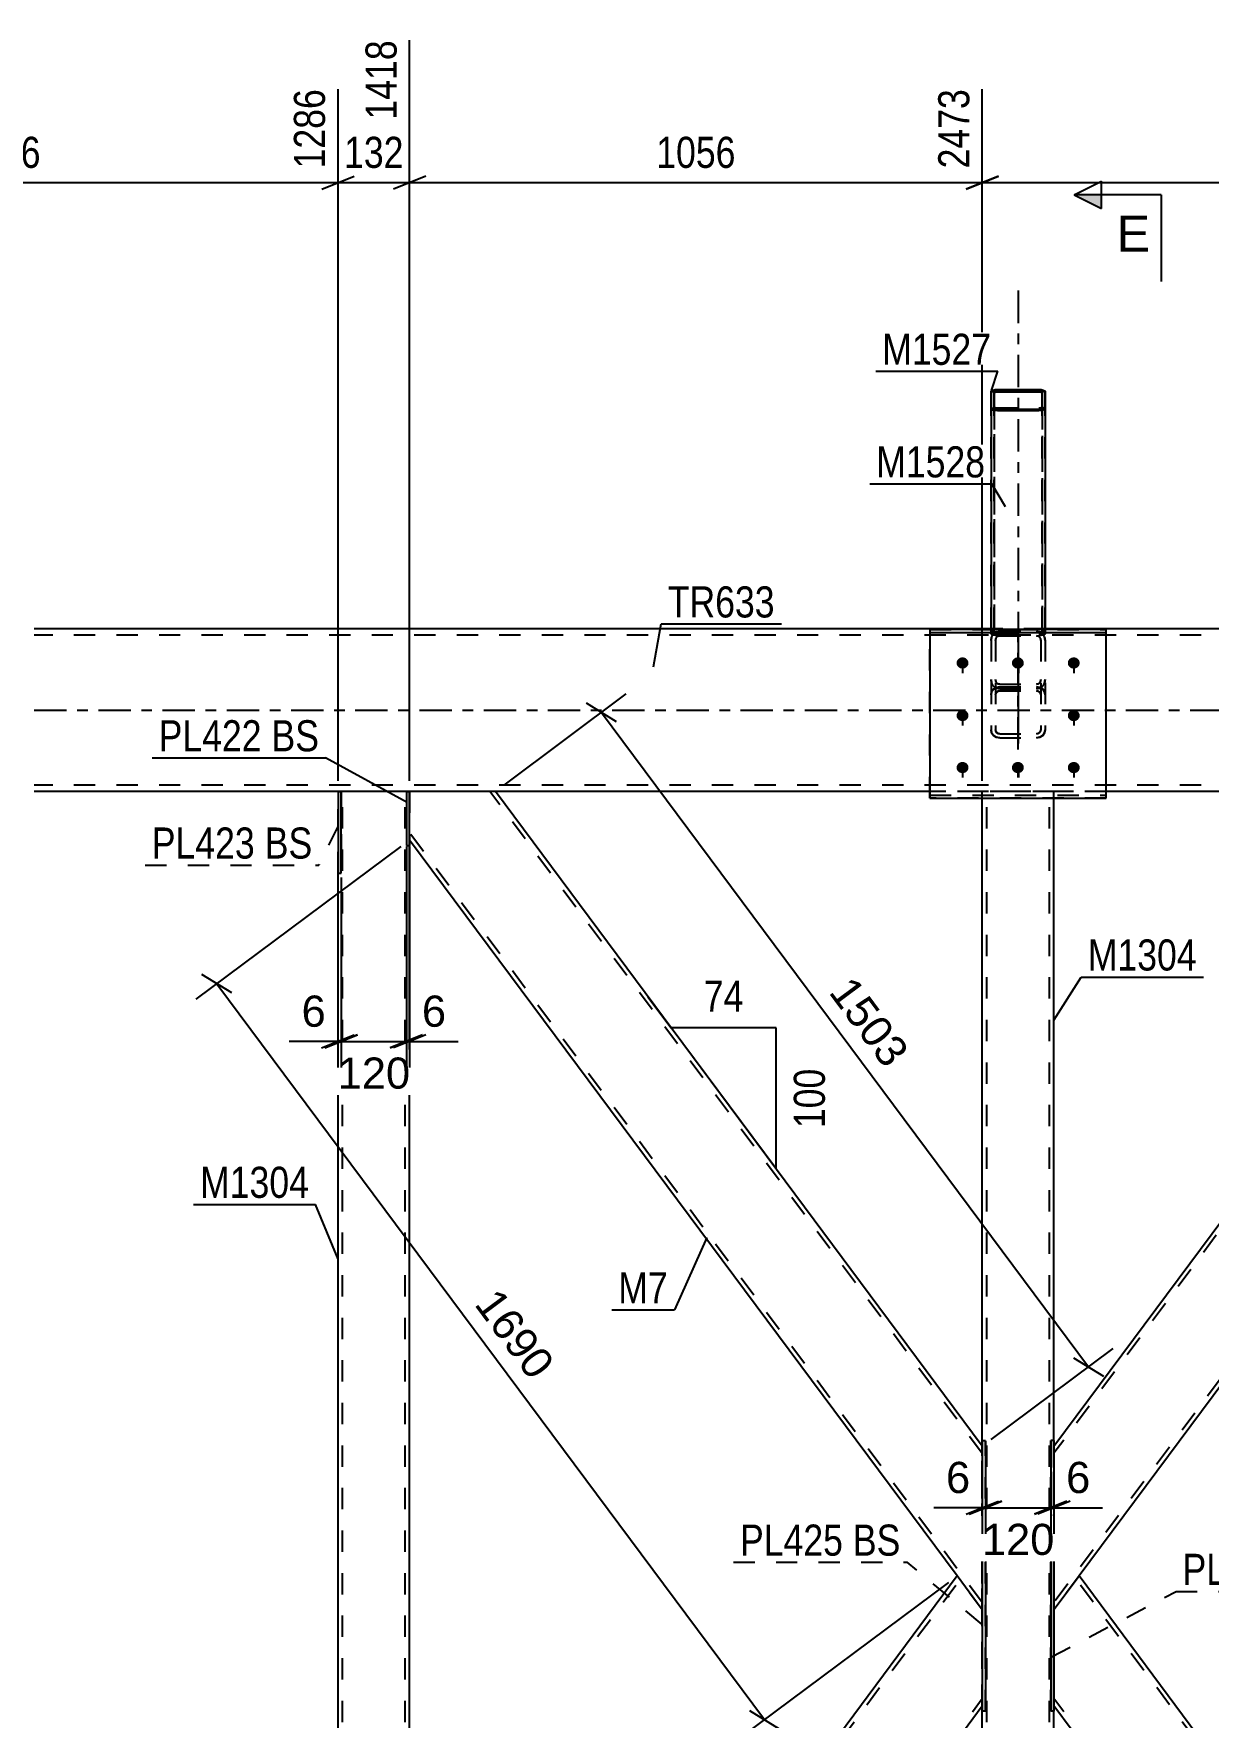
# Model space of a CAD drawing. Header units: millimetres. Extents: x -188 to 1001, y -633 to 208.
# Drawn here: x 34.1 to 142.3, y -92.8 to 62.3 of the extents above; entities that cross this region are included whole.
import ezdxf

# ---------------------------------------------------------------- set-up
doc = ezdxf.new("R2010")
doc.units = ezdxf.units.MM
doc.linetypes.add('DXK_LINE_DOT2', pattern=[3.9198, 1.9599, -1.9599])
doc.linetypes.add('DXK_LINE_DOT3', pattern=[5.9187, 2.979, -0.9799, 0.9799, -0.9799])
doc.styles.add('Arial', font='ARIAL.TTF', dxfattribs={"height": 0.2})
doc.styles.add('Arial Narrow', font='ARIALN.TTF', dxfattribs={"height": 0.2})

# ---------------------------------------------------------------- blocks, each defined once
blk = doc.blocks.new('Part-761552178-4328 - 4322')
at = {"color": 2, "linetype": 'Continuous'}
for p, q in [((122.32, 29.29), (122.28, 29.2)), ((122.28, 27.82), (122.28, 29.2)), ((122.45, 29.36), (122.32, 29.29)), ((122.65, 29.41), (122.45, 29.36)), ((122.58, 29.2), (122.6, 29.25)), ((122.58, 27.82), (122.58, 29.2)), ((122.6, 29.25), (122.67, 29.28)), ((122.88, 29.42), (122.65, 29.41)), ((122.67, 29.28), (122.76, 29.31)), ((122.76, 29.31), (122.88, 29.31)), ((122.88, 29.42), (126.68, 29.42)), ((122.88, 29.31), (126.68, 29.31)), ((126.91, 29.41), (126.68, 29.42)), ((126.68, 29.31), (126.79, 29.31)), ((126.79, 29.31), (126.89, 29.28)), ((126.89, 29.28), (126.96, 29.25)), ((127.1, 29.36), (126.91, 29.41)), ((126.96, 29.25), (126.98, 29.2)), ((126.98, 27.82), (126.98, 29.2)), ((127.23, 29.29), (127.1, 29.36)), ((127.28, 29.2), (127.23, 29.29)), ((127.28, 27.82), (127.28, 29.2)), ((122.28, 27.82), (122.28, 7.44)), ((122.28, 27.82), (122.32, 27.74)), ((122.32, 27.74), (122.45, 27.67)), ((122.45, 27.67), (122.65, 27.62)), ((122.6, 27.78), (122.58, 27.82)), ((122.67, 27.74), (122.6, 27.78)), ((122.65, 27.62), (122.88, 27.6)), ((122.76, 27.72), (122.67, 27.74)), ((122.88, 27.71), (122.76, 27.72)), ((122.88, 27.71), (126.68, 27.71)), ((122.88, 27.6), (126.68, 27.6)), ((126.79, 27.72), (126.68, 27.71)), ((126.68, 27.6), (126.91, 27.62)), ((126.89, 27.74), (126.79, 27.72)), ((126.96, 27.78), (126.89, 27.74)), ((126.91, 27.62), (127.1, 27.67)), ((126.98, 27.82), (126.96, 27.78)), ((127.1, 27.67), (127.23, 27.74)), ((127.23, 27.74), (127.28, 27.82)), ((127.28, 27.82), (127.28, 7.44))]:
    blk.add_line(p, q, dxfattribs=at)
at = {"color": 7, "linetype": 'DXK_LINE_DOT2'}
for p, q in [((122.28, 7.5), (122.28, 29.2)), ((122.58, 7.5), (122.58, 29.2)), ((126.98, 29.2), (126.98, 7.5)), ((127.28, 7.5), (127.28, 29.2)), ((122.58, 27.82), (122.58, 7.07)), ((126.98, 27.82), (126.98, 7.07)), ((127.28, 7.5), (122.28, 7.5)), ((122.28, 7.5), (122.28, 7.28)), ((122.28, 7.44), (122.28, 7.07)), ((122.28, 7.28), (122.28, 7.07)), ((122.28, 7.28), (122.58, 7.28)), ((122.33, 6.99), (122.28, 7.07)), ((122.46, 6.92), (122.33, 6.99)), ((122.65, 6.87), (122.46, 6.92)), ((122.58, 7.28), (122.58, 7.5)), ((122.58, 7.07), (122.58, 7.28)), ((122.58, 7.07), (122.6, 7.03)), ((122.6, 7.03), (122.67, 6.99)), ((122.88, 6.85), (122.65, 6.87)), ((122.67, 6.99), (122.76, 6.97)), ((122.76, 6.97), (122.88, 6.96)), ((122.88, 6.96), (126.68, 6.96)), ((122.88, 6.85), (126.68, 6.85)), ((126.68, 6.96), (126.79, 6.97)), ((126.91, 6.87), (126.68, 6.85)), ((126.79, 6.97), (126.89, 6.99)), ((126.89, 6.99), (126.96, 7.03)), ((127.1, 6.92), (126.91, 6.87)), ((126.96, 7.03), (126.98, 7.07)), ((126.98, 7.5), (126.98, 7.5)), ((126.98, 7.5), (126.98, 7.28)), ((126.98, 7.28), (126.98, 7.07)), ((126.98, 7.28), (127.28, 7.28)), ((127.23, 6.99), (127.1, 6.92)), ((127.28, 7.07), (127.23, 6.99)), ((127.28, 7.28), (127.28, 7.5)), ((127.28, 7.44), (127.28, 7.07)), ((127.28, 7.07), (127.28, 7.28))]:
    blk.add_line(p, q, dxfattribs=at)
blk = doc.blocks.new('Part-761552178-4333 - 4322')
at = {"color": 7, "linetype": 'DXK_LINE_DOT3'}
blk.add_line((124.78, 38.64), (124.78, -3.06), dxfattribs=at)
at = {"color": 2, "linetype": 'Continuous'}
for p, q in [((122.32, 29.42), (122.45, 29.49)), ((122.45, 29.49), (122.65, 29.54)), ((122.65, 29.54), (122.88, 29.55)), ((122.88, 29.55), (126.68, 29.55)), ((126.68, 29.55), (126.91, 29.54)), ((126.91, 29.54), (127.1, 29.49)), ((127.1, 29.49), (127.23, 29.42)), ((122.28, 29.34), (122.32, 29.42)), ((122.28, 29.34), (122.28, 29.2)), ((127.23, 29.42), (127.28, 29.34)), ((127.28, 29.34), (127.28, 29.2))]:
    blk.add_line(p, q, dxfattribs=at)
at = {"color": 7, "linetype": 'DXK_LINE_DOT2'}
for p, q in [((122.28, 27.95), (122.28, 29.34)), ((122.28, 29.2), (122.28, 7.5)), ((122.28, 27.95), (122.28, 7.15)), ((122.32, 27.87), (122.28, 27.95)), ((122.6, 29.38), (122.58, 29.34)), ((122.58, 29.34), (122.58, 7.5)), ((122.58, 27.95), (122.58, 29.34)), ((122.58, 27.95), (122.58, 7.15)), ((122.58, 27.95), (122.6, 27.91)), ((122.67, 29.41), (122.6, 29.38)), ((122.76, 29.44), (122.67, 29.41)), ((122.88, 29.45), (122.76, 29.44)), ((122.88, 29.45), (126.68, 29.45)), ((126.79, 29.44), (126.68, 29.45)), ((126.89, 29.41), (126.79, 29.44)), ((126.96, 29.38), (126.89, 29.41)), ((126.98, 29.34), (126.96, 29.38)), ((126.96, 27.91), (126.98, 27.95)), ((126.98, 7.5), (126.98, 29.34)), ((126.98, 27.95), (126.98, 29.34)), ((126.98, 27.95), (126.98, 7.15)), ((127.28, 27.95), (127.23, 27.87)), ((127.28, 27.95), (127.28, 29.34)), ((127.28, 29.2), (127.28, 7.5)), ((127.28, 27.95), (127.28, 7.15)), ((122.45, 27.8), (122.32, 27.87)), ((122.65, 27.75), (122.45, 27.8)), ((122.6, 27.91), (122.67, 27.88)), ((122.88, 27.73), (122.65, 27.75)), ((122.67, 27.88), (122.76, 27.85)), ((122.76, 27.85), (122.88, 27.84)), ((122.88, 27.84), (126.68, 27.84)), ((122.88, 27.73), (126.68, 27.73)), ((126.68, 27.84), (126.79, 27.85)), ((126.91, 27.75), (126.68, 27.73)), ((126.79, 27.85), (126.89, 27.88)), ((126.89, 27.88), (126.96, 27.91)), ((127.1, 27.8), (126.91, 27.75)), ((127.23, 27.87), (127.1, 27.8)), ((127.28, 7.5), (122.28, 7.5)), ((122.28, 7.28), (122.28, 7.5)), ((122.28, 7.15), (122.28, 7.28)), ((122.28, 7.28), (122.58, 7.28)), ((122.28, 7.15), (122.33, 7.07)), ((122.33, 7.07), (122.46, 7)), ((122.46, 7), (122.65, 6.95)), ((122.58, 7.5), (122.58, 7.5)), ((122.58, 7.5), (122.58, 7.28)), ((122.58, 7.28), (122.58, 7.15)), ((122.6, 7.11), (122.58, 7.15)), ((122.67, 7.08), (122.6, 7.11)), ((122.65, 6.95), (122.88, 6.94)), ((122.76, 7.05), (122.67, 7.08)), ((122.88, 7.04), (122.76, 7.05)), ((122.88, 7.04), (126.68, 7.04)), ((122.88, 6.94), (126.68, 6.94)), ((126.79, 7.05), (126.68, 7.04)), ((126.68, 6.94), (126.91, 6.95)), ((126.89, 7.08), (126.79, 7.05)), ((126.96, 7.11), (126.89, 7.08)), ((126.91, 6.95), (127.1, 7)), ((126.98, 7.15), (126.96, 7.11)), ((126.98, 7.28), (126.98, 7.5)), ((126.98, 7.15), (126.98, 7.28)), ((126.98, 7.28), (127.28, 7.28)), ((127.1, 7), (127.23, 7.07)), ((127.23, 7.07), (127.28, 7.15)), ((127.28, 7.5), (127.28, 7.28)), ((127.28, 7.28), (127.28, 7.15))]:
    blk.add_line(p, q, dxfattribs=at)
blk = doc.blocks.new('Part-761552178-4736 - 4322')
at = {"color": 7, "linetype": 'DXK_LINE_DOT2'}
for p, q in [((62.1, -7.5), (62.4, -7.5)), ((62.1, -7.5), (62.1, -15)), ((62.4, -7.5), (62.4, -15)), ((62.1, -15), (62.4, -15))]:
    blk.add_line(p, q, dxfattribs=at)
blk = doc.blocks.new('Part-761552178-4373 - 4322')
at = {"color": 7, "linetype": 'DXK_LINE_DOT3'}
blk.add_line((124.78, 8.04), (124.78, -3.62), dxfattribs=at)
at = {"color": 7, "linetype": 'DXK_LINE_DOT2'}
for p, q in [((122.28, 6.43), (122.34, 6.76)), ((122.28, 6.43), (122.28, -1.8)), ((122.71, 6.59), (122.68, 6.43)), ((122.68, 6.43), (122.68, -1.8)), ((122.77, 7.22), (123.08, 7.28)), ((123.08, 6.86), (122.93, 6.82)), ((123.08, 7.28), (126.48, 7.28)), ((123.08, 6.86), (126.48, 6.86)), ((126.48, 7.28), (126.79, 7.22)), ((126.63, 6.82), (126.48, 6.86)), ((126.88, 6.43), (126.85, 6.59)), ((126.88, 6.43), (126.88, -1.8)), ((127.22, 6.76), (127.28, 6.43)), ((127.28, 6.43), (127.28, -1.8)), ((122.34, 2.49), (122.28, 2.81)), ((122.34, 1.69), (122.28, 1.4)), ((122.51, 1.93), (122.34, 1.69)), ((122.77, 2.09), (122.51, 1.93)), ((122.68, 2.81), (122.71, 2.65)), ((122.71, 1.54), (122.8, 1.67)), ((123.08, 2.15), (122.77, 2.09)), ((123.08, 1.96), (122.77, 2.03)), ((122.8, 1.67), (122.93, 1.75)), ((122.93, 2.42), (123.08, 2.39)), ((122.93, 1.75), (123.08, 1.78)), ((123.08, 2.39), (126.48, 2.39)), ((123.08, 2.15), (126.48, 2.15)), ((123.08, 1.96), (126.48, 1.96)), ((123.08, 1.78), (126.48, 1.78)), ((126.48, 2.39), (126.63, 2.42)), ((126.79, 2.09), (126.48, 2.15)), ((126.79, 2.03), (126.48, 1.96)), ((126.48, 1.78), (126.63, 1.75)), ((126.63, 1.75), (126.76, 1.67)), ((126.76, 1.67), (126.85, 1.54)), ((127.05, 1.93), (126.79, 2.09)), ((126.85, 2.65), (126.88, 2.81)), ((127.22, 1.69), (127.05, 1.93)), ((127.28, 2.81), (127.22, 2.49)), ((127.28, 1.4), (127.22, 1.69)), ((122.68, 1.4), (122.71, 1.54)), ((126.85, 1.54), (126.88, 1.4)), ((122.28, -1.8), (122.34, -2.08)), ((122.34, -2.08), (122.51, -2.33)), ((122.51, -2.33), (122.77, -2.49)), ((122.71, -1.94), (122.68, -1.8)), ((122.8, -2.06), (122.71, -1.94)), ((122.77, -2.49), (123.08, -2.55)), ((122.93, -2.14), (122.8, -2.06)), ((123.08, -2.17), (122.93, -2.14)), ((123.08, -2.17), (126.48, -2.17)), ((123.08, -2.55), (126.48, -2.55)), ((126.63, -2.14), (126.48, -2.17)), ((126.48, -2.55), (126.79, -2.49)), ((126.76, -2.06), (126.63, -2.14)), ((126.85, -1.94), (126.76, -2.06)), ((126.79, -2.49), (127.05, -2.33)), ((126.88, -1.8), (126.85, -1.94)), ((127.05, -2.33), (127.22, -2.08)), ((127.22, -2.08), (127.28, -1.8))]:
    blk.add_line(p, q, dxfattribs=at)
for centre, radius, start, end in [((123.11, 6.46), 0.827, 114.32, 159.2417), ((123.1, 6.45), 0.414, 114.32, 159.2417), ((126.46, 6.45), 0.414, 20.7583, 65.68), ((126.44, 6.46), 0.827, 20.7583, 65.68), ((123.11, 2.78), 0.827, 200.7583, 245.68), ((123.1, 2.8), 0.414, 200.7583, 245.68), ((126.46, 2.8), 0.414, 294.32, 339.2417), ((126.44, 2.78), 0.827, 294.32, 339.2417)]:
    blk.add_arc(centre, radius, start, end, dxfattribs=at)
blk = doc.blocks.new('Part-761552178-4388 - 4322')
at = {"color": 2, "linetype": 'Continuous'}
for p, q in [((128.08, -67.78), (172.96, -7.5)), ((180.85, -7.5), (172.98, -7.5)), ((180.85, -11.97), (130.39, -79.75)), ((128.08, -82.85), (128.08, -81.51))]:
    blk.add_line(p, q, dxfattribs=at)
at = {"color": 7, "linetype": 'DXK_LINE_DOT2'}
for p, q in [((173.46, -7.5), (128.08, -68.45)), ((172.96, -7.5), (172.98, -7.5)), ((172.98, -7.5), (172.96, -7.5)), ((180.85, -7.5), (180.85, -11.97)), ((180.85, -11.3), (128.08, -82.18)), ((128.08, -81.51), (128.08, -67.78)), ((130.39, -79.75), (128.08, -82.85))]:
    blk.add_line(p, q, dxfattribs=at)
blk = doc.blocks.new('Part-761552178-4403 - 4322')
at = {"color": 2, "linetype": 'Continuous'}
for p, q in [((128.08, -82.85), (130.39, -79.75)), ((180.85, -147.53), (130.39, -79.75)), ((128.08, -90.38), (128.08, -82.85)), ((128.08, -91.72), (128.08, -90.38)), ((172.96, -152), (128.08, -91.72)), ((172.98, -152), (180.85, -152))]:
    blk.add_line(p, q, dxfattribs=at)
at = {"color": 7, "linetype": 'DXK_LINE_DOT2'}
for p, q in [((180.85, -148.2), (130.14, -80.08)), ((128.08, -91.62), (128.08, -90.38)), ((173.46, -152), (128.08, -91.05)), ((180.85, -152), (180.85, -147.53)), ((172.96, -152), (172.98, -152)), ((172.98, -152), (172.96, -152))]:
    blk.add_line(p, q, dxfattribs=at)
blk = doc.blocks.new('Part-761552178-4439 - 4322')
at = {"color": 7, "linetype": 'DXK_LINE_DOT3'}
blk.add_line((124.78, -3.62), (124.78, 8.04), dxfattribs=at)
at = {"color": 7, "linetype": 'DXK_LINE_DOT2'}
for p, q in [((122.34, 6.76), (122.28, 6.43)), ((122.28, 6.43), (122.28, -1.8)), ((122.68, 6.43), (122.71, 6.59)), ((122.68, 6.43), (122.68, -1.8)), ((123.08, 7.28), (122.77, 7.22)), ((122.93, 6.82), (123.08, 6.86)), ((123.08, 7.28), (126.48, 7.28)), ((123.08, 6.86), (126.48, 6.86)), ((126.79, 7.22), (126.48, 7.28)), ((126.48, 6.86), (126.63, 6.82)), ((126.85, 6.59), (126.88, 6.43)), ((126.88, 6.43), (126.88, -1.8)), ((127.28, 6.43), (127.22, 6.76)), ((127.28, 6.43), (127.28, -1.8)), ((122.28, 2.81), (122.34, 2.49)), ((122.28, 1.4), (122.34, 1.69)), ((122.34, 1.69), (122.51, 1.93)), ((122.51, 1.93), (122.77, 2.09)), ((122.71, 2.65), (122.68, 2.81)), ((122.8, 1.67), (122.71, 1.54)), ((122.77, 2.09), (123.08, 2.15)), ((122.77, 2.03), (122.93, 1.99)), ((122.93, 1.75), (122.8, 1.67)), ((123.08, 2.39), (122.93, 2.42)), ((122.93, 1.99), (123.08, 1.96)), ((123.08, 1.78), (122.93, 1.75)), ((123.08, 2.39), (126.48, 2.39)), ((123.08, 2.15), (126.48, 2.15)), ((123.08, 1.96), (126.48, 1.96)), ((123.08, 1.78), (126.48, 1.78)), ((126.63, 2.42), (126.48, 2.39)), ((126.48, 2.15), (126.79, 2.09)), ((126.48, 1.96), (126.79, 2.03)), ((126.63, 1.75), (126.48, 1.78)), ((126.76, 1.67), (126.63, 1.75)), ((126.85, 1.54), (126.76, 1.67)), ((126.79, 2.09), (127.05, 1.93)), ((126.88, 2.81), (126.85, 2.65)), ((127.05, 1.93), (127.22, 1.69)), ((127.22, 2.49), (127.28, 2.81)), ((127.22, 1.69), (127.28, 1.4)), ((122.71, 1.54), (122.68, 1.4)), ((126.88, 1.4), (126.85, 1.54)), ((122.34, -2.08), (122.28, -1.8)), ((122.51, -2.33), (122.34, -2.08)), ((122.77, -2.49), (122.51, -2.33)), ((122.68, -1.8), (122.71, -1.94)), ((122.71, -1.94), (122.8, -2.06)), ((123.08, -2.55), (122.77, -2.49)), ((122.8, -2.06), (122.93, -2.14)), ((122.93, -2.14), (123.08, -2.17)), ((123.08, -2.17), (126.48, -2.17)), ((123.08, -2.55), (126.48, -2.55)), ((126.48, -2.17), (126.63, -2.14)), ((126.79, -2.49), (126.48, -2.55)), ((126.63, -2.14), (126.76, -2.06)), ((126.76, -2.06), (126.85, -1.94)), ((127.05, -2.33), (126.79, -2.49)), ((126.85, -1.94), (126.88, -1.8)), ((127.22, -2.08), (127.05, -2.33)), ((127.28, -1.8), (127.22, -2.08))]:
    blk.add_line(p, q, dxfattribs=at)
for centre, radius, start, end in [((123.11, 6.46), 0.827, 114.32, 159.2417), ((123.1, 6.45), 0.414, 114.32, 159.2417), ((126.46, 6.45), 0.414, 20.7583, 65.68), ((126.44, 6.46), 0.827, 20.7583, 65.68), ((123.11, 2.78), 0.827, 200.7583, 245.68), ((123.1, 2.8), 0.414, 200.7583, 245.68), ((126.46, 2.8), 0.414, 294.32, 339.2417), ((126.44, 2.78), 0.827, 294.32, 339.2417)]:
    blk.add_arc(centre, radius, start, end, dxfattribs=at)
blk = doc.blocks.new('Part-761552178-4442 - 4322')
at = {"color": 2, "linetype": 'Continuous'}
for p, q in [((132.9, 7.44), (116.65, 7.44)), ((116.65, 7.44), (116.65, -8.11)), ((116.65, 7.16), (132.9, 7.16)), ((132.9, -8.11), (132.9, 7.44)), ((116.65, -8.11), (132.9, -8.11))]:
    blk.add_line(p, q, dxfattribs=at)
at = {"color": 7, "linetype": 'DXK_LINE_DOT2'}
blk.add_line((116.65, -7.83), (132.9, -7.83), dxfattribs=at)
blk = doc.blocks.new('Part-761552178-4445 - 4322')
at = {"color": 7, "linetype": 'DXK_LINE_DOT2'}
for p, q in [((116.65, -8.11), (116.65, 7.44)), ((116.65, 7.44), (132.9, 7.44)), ((116.65, 7.16), (132.9, 7.16)), ((132.9, -8.11), (132.9, 7.44)), ((116.65, -7.83), (132.9, -7.83)), ((132.9, -8.11), (116.65, -8.11))]:
    blk.add_line(p, q, dxfattribs=at)
blk = doc.blocks.new('Part-761552178-4524 - 4322')
at = {"color": 2, "linetype": 'Continuous'}
for p, q in [((122.28, 7.5), (34.1, 7.5)), ((300.41, 7.5), (127.28, 7.5)), ((62.1, -7.5), (34.1, -7.5)), ((68.4, -7.5), (62.4, -7.5)), ((116.65, -7.5), (76.57, -7.5)), ((172.98, -7.5), (132.9, -7.5))]:
    blk.add_line(p, q, dxfattribs=at)
at = {"color": 7, "linetype": 'DXK_LINE_DOT2'}
for p, q in [((776.65, 6.9), (34.1, 6.9)), ((127.28, 7.5), (122.28, 7.5)), ((776.65, -6.9), (34.1, -6.9)), ((62.4, -7.5), (62.1, -7.5)), ((776.65, -7.5), (68.4, -7.5)), ((76.57, -7.5), (68.4, -7.5)), ((132.9, -7.5), (116.65, -7.5))]:
    blk.add_line(p, q, dxfattribs=at)
at = {"color": 7, "linetype": 'DXK_LINE_DOT3'}
blk.add_line((34.1, 0), (776.65, 0), dxfattribs=at)
blk = doc.blocks.new('Part-761552178-4637 - 4322')
at = {"color": 2, "linetype": 'Continuous'}
for p, q in [((128.08, -67.28), (127.78, -67.28)), ((127.78, -67.28), (127.78, -92.21)), ((128.08, -67.28), (128.08, -92.21)), ((128.08, -92.21), (127.78, -92.21))]:
    blk.add_line(p, q, dxfattribs=at)
blk = doc.blocks.new('Part-761552178-4642 - 4322')
at = {"color": 7, "linetype": 'DXK_LINE_DOT2'}
for p, q in [((127.78, -92.21), (127.78, -67.28)), ((128.08, -67.28), (127.78, -67.28)), ((128.08, -92.21), (128.08, -67.28)), ((128.08, -92.21), (127.78, -92.21))]:
    blk.add_line(p, q, dxfattribs=at)
blk = doc.blocks.new('Part-761552178-4657 - 4322')
at = {"color": 2, "linetype": 'Continuous'}
for p, q in [((121.78, -67.29), (121.48, -67.29)), ((121.48, -67.29), (121.48, -92.21)), ((121.78, -67.29), (121.78, -92.21)), ((121.78, -92.21), (121.48, -92.21))]:
    blk.add_line(p, q, dxfattribs=at)
blk = doc.blocks.new('Part-761552178-4662 - 4322')
at = {"color": 7, "linetype": 'DXK_LINE_DOT2'}
for p, q in [((121.48, -92.21), (121.48, -67.29)), ((121.78, -67.29), (121.48, -67.29)), ((121.78, -92.21), (121.78, -67.29)), ((121.78, -92.21), (121.48, -92.21))]:
    blk.add_line(p, q, dxfattribs=at)
blk = doc.blocks.new('Bolt-761552178-4675 - 4322')
at = {"color": 1, "linetype": 'DXK_LINE_DOT2'}
for p, q in [((119.65, 4.84), (119.65, 3.42)), ((124.8, 4.84), (124.8, 3.42)), ((129.9, 4.84), (129.9, 3.42)), ((119.65, 0), (119.65, -1.42)), ((129.9, 0), (129.9, -1.42)), ((119.65, -4.79), (119.65, -6.21)), ((124.8, -4.79), (124.8, -6.21)), ((129.9, -4.79), (129.9, -6.21))]:
    blk.add_line(p, q, dxfattribs=at)
blk = doc.blocks.new('Bolt-761552178-4676 - 4322')
at = {"linetype": 'Continuous'}
for points in [[(119.65, 4.86), (119.77, 4.85), (119.88, 4.82), (119.98, 4.76), (120.06, 4.69), (120.13, 4.6), (120.18, 4.5), (120.2, 4.4), (120.2, 4.29), (120.18, 4.18), (120.13, 4.09), (120.06, 4), (119.98, 3.93), (119.88, 3.87), (119.77, 3.84), (119.65, 3.83), (119.54, 3.84), (119.43, 3.87), (119.33, 3.93), (119.25, 4), (119.18, 4.09), (119.13, 4.18), (119.11, 4.29), (119.11, 4.4), (119.13, 4.5), (119.18, 4.6), (119.25, 4.69), (119.33, 4.76), (119.43, 4.82), (119.54, 4.85)], [(124.75, 4.86), (124.87, 4.85), (124.98, 4.82), (125.08, 4.76), (125.16, 4.69), (125.23, 4.6), (125.28, 4.5), (125.3, 4.4), (125.3, 4.29), (125.28, 4.18), (125.23, 4.09), (125.16, 4), (125.08, 3.93), (124.98, 3.87), (124.87, 3.84), (124.75, 3.83), (124.64, 3.84), (124.53, 3.87), (124.43, 3.93), (124.35, 4), (124.28, 4.09), (124.23, 4.18), (124.21, 4.29), (124.21, 4.4), (124.23, 4.5), (124.28, 4.6), (124.35, 4.69), (124.43, 4.76), (124.53, 4.82), (124.64, 4.85)], [(129.9, 4.86), (130.02, 4.85), (130.13, 4.82), (130.23, 4.76), (130.31, 4.69), (130.38, 4.6), (130.43, 4.5), (130.45, 4.4), (130.45, 4.29), (130.43, 4.18), (130.38, 4.09), (130.31, 4), (130.23, 3.93), (130.13, 3.87), (130.02, 3.84), (129.9, 3.83), (129.79, 3.84), (129.68, 3.87), (129.58, 3.93), (129.5, 4), (129.43, 4.09), (129.38, 4.18), (129.36, 4.29), (129.36, 4.4), (129.38, 4.5), (129.43, 4.6), (129.5, 4.69), (129.58, 4.76), (129.68, 4.82), (129.79, 4.85)], [(119.65, 0.02), (119.77, 0.01), (119.88, -0.02), (119.98, -0.08), (120.06, -0.15), (120.13, -0.24), (120.18, -0.34), (120.2, -0.44), (120.2, -0.55), (120.18, -0.66), (120.13, -0.75), (120.06, -0.84), (119.98, -0.91), (119.88, -0.97), (119.77, -1), (119.65, -1.01), (119.54, -1), (119.43, -0.97), (119.33, -0.91), (119.25, -0.84), (119.18, -0.75), (119.13, -0.66), (119.11, -0.55), (119.11, -0.44), (119.13, -0.34), (119.18, -0.24), (119.25, -0.15), (119.33, -0.08), (119.43, -0.02), (119.54, 0.01)], [(129.9, 0.02), (130.02, 0.01), (130.13, -0.02), (130.23, -0.08), (130.31, -0.15), (130.38, -0.24), (130.43, -0.34), (130.45, -0.44), (130.45, -0.55), (130.43, -0.66), (130.38, -0.75), (130.31, -0.84), (130.23, -0.91), (130.13, -0.97), (130.02, -1), (129.9, -1.01), (129.79, -1), (129.68, -0.97), (129.58, -0.91), (129.5, -0.84), (129.43, -0.75), (129.38, -0.66), (129.36, -0.55), (129.36, -0.44), (129.38, -0.34), (129.43, -0.24), (129.5, -0.15), (129.58, -0.08), (129.68, -0.02), (129.79, 0.01)], [(119.65, -4.77), (119.77, -4.78), (119.88, -4.82), (119.98, -4.87), (120.06, -4.94), (120.13, -5.03), (120.18, -5.13), (120.2, -5.23), (120.2, -5.34), (120.18, -5.45), (120.13, -5.55), (120.06, -5.63), (119.98, -5.71), (119.88, -5.76), (119.77, -5.79), (119.65, -5.8), (119.54, -5.79), (119.43, -5.76), (119.33, -5.71), (119.25, -5.63), (119.18, -5.55), (119.13, -5.45), (119.11, -5.34), (119.11, -5.23), (119.13, -5.13), (119.18, -5.03), (119.25, -4.94), (119.33, -4.87), (119.43, -4.82), (119.54, -4.78)], [(124.75, -4.77), (124.87, -4.78), (124.98, -4.82), (125.08, -4.87), (125.16, -4.94), (125.23, -5.03), (125.28, -5.13), (125.3, -5.23), (125.3, -5.34), (125.28, -5.45), (125.23, -5.55), (125.16, -5.63), (125.08, -5.71), (124.98, -5.76), (124.87, -5.79), (124.75, -5.8), (124.64, -5.79), (124.53, -5.76), (124.43, -5.71), (124.35, -5.63), (124.28, -5.55), (124.23, -5.45), (124.21, -5.34), (124.21, -5.23), (124.23, -5.13), (124.28, -5.03), (124.35, -4.94), (124.43, -4.87), (124.53, -4.82), (124.64, -4.78)], [(129.9, -4.77), (130.02, -4.78), (130.13, -4.82), (130.23, -4.87), (130.31, -4.94), (130.38, -5.03), (130.43, -5.13), (130.45, -5.23), (130.45, -5.34), (130.43, -5.45), (130.38, -5.55), (130.31, -5.63), (130.23, -5.71), (130.13, -5.76), (130.02, -5.79), (129.9, -5.8), (129.79, -5.79), (129.68, -5.76), (129.58, -5.71), (129.5, -5.63), (129.43, -5.55), (129.38, -5.45), (129.36, -5.34), (129.36, -5.23), (129.38, -5.13), (129.43, -5.03), (129.5, -4.94), (129.58, -4.87), (129.68, -4.82), (129.79, -4.78)]]:
    blk.add_hatch(color=1, dxfattribs=at).paths.add_polyline_path(points)
at = {"color": 1, "linetype": 'Continuous'}
for p, q in [((119.65, 4.84), (119.65, 3.42)), ((124.75, 4.84), (124.75, 3.42)), ((129.9, 4.84), (129.9, 3.42)), ((119.65, 0), (119.65, -1.42)), ((129.9, 0), (129.9, -1.42)), ((119.65, -4.79), (119.65, -6.21)), ((124.75, -4.79), (124.75, -6.21)), ((129.9, -4.79), (129.9, -6.21))]:
    blk.add_line(p, q, dxfattribs=at)
blk = doc.blocks.new('Part-761552178-4711 - 4322')
at = {"color": 7, "linetype": 'DXK_LINE_DOT2'}
for p, q in [((68.4, -7.5), (68.7, -7.5)), ((68.4, -7.5), (68.4, -12.47)), ((68.7, -7.5), (68.7, -12.47)), ((68.4, -12.47), (68.7, -12.47))]:
    blk.add_line(p, q, dxfattribs=at)
blk = doc.blocks.new('Part-761552178-4716 - 4322')
at = {"color": 2, "linetype": 'Continuous'}
for p, q in [((68.7, -7.5), (68.4, -7.5)), ((68.4, -7.5), (68.4, -12.47)), ((68.7, -12.47), (68.7, -7.5)), ((68.4, -12.47), (68.7, -12.47))]:
    blk.add_line(p, q, dxfattribs=at)
blk = doc.blocks.new('Part-761552178-4731 - 4322')
at = {"color": 2, "linetype": 'Continuous'}
for p, q in [((62.4, -7.5), (62.1, -7.5)), ((62.1, -7.5), (62.1, -15)), ((62.4, -15), (62.4, -7.5)), ((62.1, -15), (62.4, -15))]:
    blk.add_line(p, q, dxfattribs=at)
blk = doc.blocks.new('Part-761552178-4768 - 4322')
at = {"color": 7, "linetype": 'DXK_LINE_DOT2'}
for p, q in [((128.08, -7.5), (121.48, -7.5)), ((121.48, -8.11), (121.48, -7.5)), ((121.88, -152), (121.88, -7.5)), ((127.68, -152), (127.68, -7.5)), ((128.08, -8.11), (128.08, -7.5)), ((121.48, -92.21), (121.48, -67.29)), ((128.08, -91.72), (128.08, -67.78)), ((128.08, -152), (121.48, -152))]:
    blk.add_line(p, q, dxfattribs=at)
at = {"color": 2, "linetype": 'Continuous'}
for p, q in [((121.48, -67.29), (121.48, -8.11)), ((128.08, -67.78), (128.08, -8.11)), ((121.48, -152), (121.48, -92.21)), ((128.08, -152), (128.08, -91.72))]:
    blk.add_line(p, q, dxfattribs=at)
blk = doc.blocks.new('Part-761552178-4833 - 4322')
at = {"color": 2, "linetype": 'Continuous'}
for p, q in [((119.17, -79.75), (68.7, -147.53)), ((121.48, -82.86), (119.17, -79.75)), ((76.6, -152), (121.48, -91.71)), ((75.6, -152), (68.7, -152)), ((76.57, -152), (75.6, -152))]:
    blk.add_line(p, q, dxfattribs=at)
at = {"color": 7, "linetype": 'DXK_LINE_DOT2'}
for p, q in [((68.7, -148.2), (119.42, -80.08)), ((121.48, -91.71), (121.48, -82.86)), ((76.1, -152), (121.48, -91.04)), ((68.7, -147.53), (68.7, -152)), ((76.6, -152), (76.57, -152)), ((76.6, -152), (76.57, -152))]:
    blk.add_line(p, q, dxfattribs=at)
blk = doc.blocks.new('Part-761552178-4838 - 4322')
at = {"color": 2, "linetype": 'Continuous'}
for p, q in [((76.57, -7.5), (68.7, -7.5)), ((121.48, -67.79), (76.6, -7.5)), ((119.17, -79.75), (68.7, -11.97))]:
    blk.add_line(p, q, dxfattribs=at)
at = {"color": 7, "linetype": 'DXK_LINE_DOT2'}
for p, q in [((68.7, -11.97), (68.7, -7.5)), ((121.48, -68.46), (76.1, -7.5)), ((76.6, -7.5), (76.57, -7.5)), ((76.6, -7.5), (76.57, -7.5)), ((121.48, -82.19), (68.7, -11.3)), ((121.48, -82.86), (121.48, -67.79)), ((121.48, -82.86), (119.17, -79.75))]:
    blk.add_line(p, q, dxfattribs=at)
blk = doc.blocks.new('Part-761552178-4843 - 4322')
at = {"color": 7, "linetype": 'DXK_LINE_DOT2'}
for p, q in [((68.7, -7.5), (62.1, -7.5)), ((62.1, -15), (62.1, -7.5)), ((62.5, -152), (62.5, -7.5)), ((68.3, -152), (68.3, -7.5)), ((68.7, -12.47), (68.7, -7.5)), ((62.1, -152), (62.1, -144.5)), ((68.7, -152), (68.7, -147.03)), ((68.7, -152), (62.1, -152))]:
    blk.add_line(p, q, dxfattribs=at)
at = {"color": 2, "linetype": 'Continuous'}
for p, q in [((68.7, -147.03), (68.7, -12.47)), ((62.1, -144.5), (62.1, -15))]:
    blk.add_line(p, q, dxfattribs=at)
blk = doc.blocks.new('StraightDimension-761552178-8955 - 4322')
at = {"color": 7, "linetype": 'Continuous'}
for p, q in [((68.4, -12.56), (68.4, -33.36)), ((62.4, -15.42), (62.4, -33.36)), ((60.9, -31.11), (63.9, -29.91)), ((62.4, -30.51), (68.4, -30.51)), ((69.9, -29.91), (66.9, -31.11))]:
    blk.add_line(p, q, dxfattribs=at)
at = {"color": 0}
blk.add_wipeout([(69.34, -35.46), (69.34, -31.26), (61.47, -31.26), (61.47, -35.46)], dxfattribs=at)
at = {"color": 3, "style": 'Arial'}
blk.add_text('120', height=2.865, dxfattribs=at).set_placement((62.07, -34.86))
blk = doc.blocks.new('StraightDimension-761552178-12687 - 4322')
at = {"color": 7, "linetype": 'Continuous'}
for p, q in [((77.4, -6.9), (88.67, 1.49)), ((87.76, -1.06), (85.01, 0.63)), ((86.38, -0.21), (131.27, -60.5)), ((122.28, -67.19), (133.55, -58.8)), ((129.89, -59.65), (132.65, -61.34))]:
    blk.add_line(p, q, dxfattribs=at)
at = {"color": 0}
blk.add_wipeout([(112.44, -33.96), (115.81, -31.45), (109.78, -23.35), (106.41, -25.86)], dxfattribs=at)
at = {"color": 3, "style": 'Arial'}
blk.add_text('1503', height=2.865, rotation=-53.3309, dxfattribs=at).set_placement((107.25, -25.98))
blk = doc.blocks.new('StraightDimension-761552178-8954 - 4322')
at = {"color": 7, "linetype": 'Continuous'}
for p, q in [((68.4, -12.56), (68.4, -32.91)), ((68.7, -12.56), (68.7, -32.91)), ((66.9, -31.11), (69.9, -29.91)), ((70.2, -29.91), (67.2, -31.11)), ((68.4, -30.51), (68.7, -30.51))]:
    blk.add_line(p, q, dxfattribs=at)
at = {"color": 0}
blk.add_wipeout([(72.65, -29.76), (72.65, -25.56), (69.23, -25.56), (69.23, -29.76)], dxfattribs=at)
at = {"color": 7, "linetype": 'Continuous'}
blk.add_line((68.7, -30.51), (73.17, -30.51), dxfattribs=at)
blk.add_line((68.7, -30.51), (73.17, -30.51), dxfattribs=at)
at = {"color": 3, "style": 'Arial'}
blk.add_text('6', height=2.87, dxfattribs=at).set_placement((69.83, -29.16))
blk = doc.blocks.new('StraightDimension-761552178-9198 - 4322')
at = {"color": 7, "linetype": 'Continuous'}
for p, q in [((68.7, -6.5), (68.7, 61.71)), ((62.1, -6.5), (62.1, 57.21)), ((60.6, 48), (63.6, 49.2)), ((62.1, 48.6), (68.7, 48.6)), ((70.2, 49.2), (67.2, 48))]:
    blk.add_line(p, q, dxfattribs=at)
at = {"color": 0}
blk.add_wipeout([(68.74, 49.35), (68.74, 53.55), (62.06, 53.55), (62.06, 49.35)], dxfattribs=at)
at = {"color": 3, "style": 'Arial Narrow'}
blk.add_text('132', height=2.863, dxfattribs=at).set_placement((62.66, 49.95))
at = {"color": 0, "linetype": 'Continuous'}
blk.add_wipeout([(68.1, 62.31), (63.9, 62.31), (63.9, 53.8), (68.1, 53.8)], dxfattribs=at)
at = {"color": 3, "linetype": 'Continuous', "style": 'Arial Narrow'}
blk.add_text('1418', height=2.863, rotation=90.0002, dxfattribs=at).set_placement((67.5, 54.4))
blk = doc.blocks.new('StraightDimension-761552178-9199 - 4322')
at = {"color": 7, "linetype": 'Continuous'}
for p, q in [((62.1, -6.5), (62.1, 57.21)), ((0, 8.5), (0, 51.73)), ((1.5, 49.2), (-1.5, 48)), ((0, 48.6), (62.1, 48.6)), ((60.6, 48), (63.6, 49.2))]:
    blk.add_line(p, q, dxfattribs=at)
at = {"color": 0, "linetype": 'Continuous'}
for points in [[(61.5, 57.81), (57.3, 57.81), (57.3, 49.3), (61.5, 49.3)], [(-0.6, 52.33), (-4.8, 52.33), (-4.8, 49.3), (-0.6, 49.3)]]:
    blk.add_wipeout(points, dxfattribs=at)
at = {"color": 0}
blk.add_wipeout([(35.31, 49.35), (35.31, 53.55), (26.79, 53.55), (26.79, 49.35)], dxfattribs=at)
at = {"color": 3, "linetype": 'Continuous', "style": 'Arial Narrow'}
for s, height, p in [('1286', 2.863, (60.9, 49.9)), ('0', 2.86, (-1.2, 49.9))]:
    blk.add_text(s, height=height, rotation=90.0002, dxfattribs=at).set_placement(p)
at = {"color": 3, "style": 'Arial Narrow'}
blk.add_text('1286', height=2.863, dxfattribs=at).set_placement((27.39, 49.95))
blk = doc.blocks.new('StraightDimension-761552178-9196 - 4322')
at = {"color": 7, "linetype": 'Continuous'}
for p, q in [((121.48, -6.5), (121.48, 57.21)), ((172.96, -6.5), (172.96, 57.21)), ((122.98, 49.2), (119.98, 48)), ((121.48, 48.6), (172.96, 48.6)), ((171.46, 48), (174.46, 49.2))]:
    blk.add_line(p, q, dxfattribs=at)
at = {"color": 0, "linetype": 'Continuous'}
blk.add_wipeout([(172.36, 57.81), (168.16, 57.81), (168.16, 49.3), (172.36, 49.3)], dxfattribs=at)
at = {"color": 0}
blk.add_wipeout([(151.47, 49.35), (151.47, 53.55), (142.96, 53.55), (142.96, 49.35)], dxfattribs=at)
at = {"color": 3, "linetype": 'Continuous', "style": 'Arial Narrow'}
blk.add_text('3503', height=2.863, rotation=90.0002, dxfattribs=at).set_placement((171.76, 49.9))
at = {"color": 3, "style": 'Arial Narrow'}
blk.add_text('1030', height=2.863, dxfattribs=at).set_placement((143.56, 49.95))
blk = doc.blocks.new('StraightDimension-761552178-11755 - 4322')
at = {"color": 7, "linetype": 'Continuous'}
for p, q in [((120.28, -74.06), (123.28, -72.86)), ((121.78, -72.06), (121.78, -76.31)), ((129.28, -72.86), (126.28, -74.06)), ((127.78, -72.19), (127.78, -76.31)), ((121.78, -73.46), (127.78, -73.46))]:
    blk.add_line(p, q, dxfattribs=at)
at = {"color": 0}
blk.add_wipeout([(128.71, -78.41), (128.71, -74.21), (120.84, -74.21), (120.84, -78.41)], dxfattribs=at)
at = {"color": 3, "style": 'Arial'}
blk.add_text('120', height=2.865, dxfattribs=at).set_placement((121.44, -77.81))
blk = doc.blocks.new('AngleDimension-761552178-6129 - 4322')
at = {"color": 7, "linetype": 'Continuous'}
for p, q in [((90.66, -26.39), (92.8, -29.27)), ((102.47, -29.27), (92.8, -29.27)), ((102.47, -42.26), (92.8, -29.27)), ((102.47, -42.26), (102.47, -29.27))]:
    blk.add_line(p, q, dxfattribs=at)
at = {"color": 0}
for points in [[(100.07, -28.37), (100.07, -24.17), (95.21, -24.17), (95.21, -28.37)], [(107.57, -32.42), (103.37, -32.42), (103.37, -39.1), (107.57, -39.1)]]:
    blk.add_wipeout(points, dxfattribs=at)
at = {"color": 3, "style": 'Arial Narrow'}
blk.add_text('74', height=2.863, dxfattribs=at).set_placement((95.81, -27.77))
blk.add_text('100', height=2.863, rotation=90.0002, dxfattribs=at).set_placement((106.97, -38.5))
blk = doc.blocks.new('StraightDimension-761552178-8956 - 4322')
at = {"color": 7, "linetype": 'Continuous'}
for p, q in [((62.09, -15.42), (62.09, -32.91)), ((62.4, -15.42), (62.4, -32.91)), ((60.59, -31.11), (63.59, -29.91)), ((63.9, -29.91), (60.9, -31.11)), ((62.09, -30.51), (62.4, -30.51))]:
    blk.add_line(p, q, dxfattribs=at)
at = {"color": 0}
blk.add_wipeout([(61.56, -29.76), (61.56, -25.56), (58.14, -25.56), (58.14, -29.76)], dxfattribs=at)
at = {"color": 7, "linetype": 'Continuous'}
blk.add_line((62.09, -30.51), (57.61, -30.51), dxfattribs=at)
blk.add_line((62.09, -30.51), (57.61, -30.51), dxfattribs=at)
at = {"color": 3, "style": 'Arial'}
blk.add_text('6', height=2.87, dxfattribs=at).set_placement((58.74, -29.16))
blk = doc.blocks.new('StraightDimension-761552178-9197 - 4322')
at = {"color": 7, "linetype": 'Continuous'}
for p, q in [((68.7, -6.5), (68.7, 61.71)), ((121.48, -6.5), (121.48, 57.21)), ((70.2, 49.2), (67.2, 48)), ((68.7, 48.6), (121.48, 48.6)), ((119.98, 48), (122.98, 49.2))]:
    blk.add_line(p, q, dxfattribs=at)
at = {"color": 0, "linetype": 'Continuous'}
blk.add_wipeout([(120.88, 57.81), (116.68, 57.81), (116.68, 49.3), (120.88, 49.3)], dxfattribs=at)
at = {"color": 0}
blk.add_wipeout([(99.35, 49.35), (99.35, 53.55), (90.83, 53.55), (90.83, 49.35)], dxfattribs=at)
at = {"color": 3, "linetype": 'Continuous', "style": 'Arial Narrow'}
blk.add_text('2473', height=2.863, rotation=90.0002, dxfattribs=at).set_placement((120.28, 49.9))
at = {"color": 3, "style": 'Arial Narrow'}
blk.add_text('1056', height=2.863, dxfattribs=at).set_placement((91.43, 49.95))
blk = doc.blocks.new('StraightDimension-761552178-11754 - 4322')
at = {"color": 7, "linetype": 'Continuous'}
for p, q in [((126.28, -74.06), (129.28, -72.86)), ((129.58, -72.86), (126.58, -74.06)), ((127.78, -72.19), (127.78, -75.86)), ((128.08, -72.19), (128.08, -75.86)), ((127.78, -73.46), (128.08, -73.46))]:
    blk.add_line(p, q, dxfattribs=at)
at = {"color": 0}
blk.add_wipeout([(132.03, -72.71), (132.03, -68.51), (128.6, -68.51), (128.6, -72.71)], dxfattribs=at)
at = {"color": 7, "linetype": 'Continuous'}
blk.add_line((128.08, -73.46), (132.55, -73.46), dxfattribs=at)
blk.add_line((128.08, -73.46), (132.55, -73.46), dxfattribs=at)
at = {"color": 3, "style": 'Arial'}
blk.add_text('6', height=2.87, dxfattribs=at).set_placement((129.2, -72.11))
blk = doc.blocks.new('StraightDimension-761552178-12712 - 4322')
at = {"color": 7, "linetype": 'Continuous'}
for p, q in [((67.9, -12.57), (49, -26.63)), ((52.31, -26.04), (49.55, -24.35)), ((50.93, -25.2), (101.39, -92.98)), ((118.36, -80.35), (99.47, -94.41)), ((100.02, -92.14), (102.77, -93.83))]:
    blk.add_line(p, q, dxfattribs=at)
at = {"color": 0}
blk.add_wipeout([(79.78, -62.69), (83.15, -60.18), (77.12, -52.09), (73.75, -54.59)], dxfattribs=at)
at = {"color": 3, "style": 'Arial'}
blk.add_text('1690', height=2.865, rotation=-53.3309, dxfattribs=at).set_placement((74.59, -54.72))
blk = doc.blocks.new('StraightDimension-761552178-11756 - 4322')
at = {"color": 7, "linetype": 'Continuous'}
for p, q in [((119.98, -74.06), (122.98, -72.86)), ((123.28, -72.86), (120.28, -74.06)), ((121.48, -72.06), (121.48, -75.86)), ((121.78, -72.06), (121.78, -75.86)), ((121.48, -73.46), (121.78, -73.46))]:
    blk.add_line(p, q, dxfattribs=at)
at = {"color": 0}
blk.add_wipeout([(120.95, -72.71), (120.95, -68.51), (117.53, -68.51), (117.53, -72.71)], dxfattribs=at)
at = {"color": 7, "linetype": 'Continuous'}
blk.add_line((121.48, -73.46), (117.01, -73.46), dxfattribs=at)
blk.add_line((121.48, -73.46), (117.01, -73.46), dxfattribs=at)
at = {"color": 3, "style": 'Arial'}
blk.add_text('6', height=2.87, dxfattribs=at).set_placement((118.13, -72.11))
blk = doc.blocks.new('Mark-761552178-4324 - 4322')
at = {"color": 0}
blk.add_wipeout([(121.75, 21.44), (121.75, 24.44), (111.7, 24.44), (111.7, 21.44)], dxfattribs=at)
blk.add_wipeout([(121.75, 21.44), (121.75, 24.44), (111.7, 24.44), (111.7, 21.44)], dxfattribs=at)
at = {"color": 30, "linetype": 'Continuous'}
for p in [(111.1, 20.84), (123.6, 18.72)]:
    blk.add_line(p, (122.35, 20.84), dxfattribs=at)
at = {"color": 3, "style": 'Arial Narrow'}
blk.add_text('M1528', height=2.863, dxfattribs=at).set_placement((111.7, 21.44))
blk = doc.blocks.new('MarkSet-761552178-6272 - 4322')
at = {"color": 0}
for points in [[(108.65, -77.88), (108.65, -74.88), (99.15, -74.88), (99.15, -77.88)], [(113.94, -77.88), (113.94, -74.88), (109.55, -74.88), (109.55, -77.88)]]:
    blk.add_wipeout(points, dxfattribs=at)
for points in [[(108.65, -77.88), (108.65, -74.88), (99.15, -74.88), (99.15, -77.88)], [(113.94, -77.88), (113.94, -74.88), (109.55, -74.88), (109.55, -77.88)]]:
    blk.add_wipeout(points, dxfattribs=at)
at = {"color": 30, "linetype": 'DXK_LINE_DOT2'}
for p in [(98.55, -78.48), (121.48, -84.21)]:
    blk.add_line(p, (114.54, -78.48), dxfattribs=at)
at = {"color": 3, "style": 'Arial Narrow'}
for s, p in [('PL425', (99.15, -77.88)), ('BS', (109.55, -77.88))]:
    blk.add_text(s, height=2.863, dxfattribs=at).set_placement(p)
blk = doc.blocks.new('Mark-761552178-4329 - 4322')
at = {"color": 0}
blk.add_wipeout([(122.3, 31.81), (122.3, 34.81), (112.25, 34.81), (112.25, 31.81)], dxfattribs=at)
blk.add_wipeout([(122.3, 31.81), (122.3, 34.81), (112.25, 34.81), (112.25, 31.81)], dxfattribs=at)
at = {"color": 30, "linetype": 'Continuous'}
for p in [(111.65, 31.21), (122.32, 29.43)]:
    blk.add_line(p, (122.9, 31.21), dxfattribs=at)
at = {"color": 3, "style": 'Arial Narrow'}
blk.add_text('M1527', height=2.863, dxfattribs=at).set_placement((112.25, 31.81))
blk = doc.blocks.new('SectionMark-761552178-6188 - 4322')
at = {"linetype": 'Continuous'}
blk.add_hatch(color=6, dxfattribs=at).paths.add_polyline_path([(132.45, 47.47), (132.45, 46.22), (129.95, 47.47)])
at = {"color": 6, "linetype": 'Continuous'}
for p, q in [((129.95, 47.47), (132.45, 48.72)), ((132.45, 46.22), (132.45, 48.72)), ((137.95, 47.47), (129.95, 47.47)), ((129.95, 47.47), (132.45, 46.22)), ((137.95, 47.47), (137.95, 39.47))]:
    blk.add_line(p, q, dxfattribs=at)
at = {"color": 0, "linetype": 'Continuous'}
blk.add_wipeout([(136.95, 42.22), (136.95, 45.72), (133.84, 45.72), (133.84, 42.22)], dxfattribs=at)
at = {"color": 3, "linetype": 'Continuous', "style": 'Arial'}
blk.add_text('E', height=3.34, dxfattribs=at).set_placement((133.84, 42.22))
blk = doc.blocks.new('Mark-761552178-4834 - 4322')
at = {"color": 0}
blk.add_wipeout([(92.5, -54.65), (92.5, -51.65), (87.93, -51.65), (87.93, -54.65)], dxfattribs=at)
blk.add_wipeout([(92.5, -54.65), (92.5, -51.65), (87.93, -51.65), (87.93, -54.65)], dxfattribs=at)
at = {"color": 30, "linetype": 'Continuous'}
for p in [(96.1, -48.58), (87.33, -55.25)]:
    blk.add_line(p, (93.1, -55.25), dxfattribs=at)
at = {"color": 3, "style": 'Arial Narrow'}
blk.add_text('M7', height=2.863, dxfattribs=at).set_placement((87.93, -54.65))
blk = doc.blocks.new('Mark-761552178-4520 - 4322')
at = {"color": 0}
blk.add_wipeout([(102.36, 8.54), (102.36, 11.54), (92.49, 11.54), (92.49, 8.54)], dxfattribs=at)
blk.add_wipeout([(102.36, 8.54), (102.36, 11.54), (92.49, 11.54), (92.49, 8.54)], dxfattribs=at)
at = {"color": 30, "linetype": 'Continuous'}
for p, q in [((91.16, 3.98), (91.89, 7.94)), ((91.89, 7.94), (102.96, 7.94))]:
    blk.add_line(p, q, dxfattribs=at)
at = {"color": 3, "style": 'Arial Narrow'}
blk.add_text('TR633', height=2.863, dxfattribs=at).set_placement((92.49, 8.54))
blk = doc.blocks.new('Mark-761552178-4764 - 4322')
at = {"color": 0}
blk.add_wipeout([(141.25, -23.98), (141.25, -20.98), (131.2, -20.98), (131.2, -23.98)], dxfattribs=at)
blk.add_wipeout([(141.25, -23.98), (141.25, -20.98), (131.2, -20.98), (131.2, -23.98)], dxfattribs=at)
at = {"color": 30, "linetype": 'Continuous'}
for p, q in [((128.08, -28.54), (130.6, -24.58)), ((130.6, -24.58), (141.85, -24.58))]:
    blk.add_line(p, q, dxfattribs=at)
at = {"color": 3, "style": 'Arial Narrow'}
blk.add_text('M1304', height=2.863, dxfattribs=at).set_placement((131.2, -23.98))
blk = doc.blocks.new('Mark-761552178-4839 - 4322')
at = {"color": 0}
blk.add_wipeout([(59.44, -44.92), (59.44, -41.92), (49.39, -41.92), (49.39, -44.92)], dxfattribs=at)
blk.add_wipeout([(59.44, -44.92), (59.44, -41.92), (49.39, -41.92), (49.39, -44.92)], dxfattribs=at)
at = {"color": 30, "linetype": 'Continuous'}
for p in [(48.79, -45.52), (62.1, -50.57)]:
    blk.add_line(p, (60.04, -45.52), dxfattribs=at)
at = {"color": 3, "style": 'Arial Narrow'}
blk.add_text('M1304', height=2.863, dxfattribs=at).set_placement((49.39, -44.92))
blk = doc.blocks.new('MarkSet-761552178-6250 - 4322')
at = {"color": 0}
for points in [[(149.43, -80.57), (149.43, -77.57), (139.93, -77.57), (139.93, -80.57)], [(154.72, -80.57), (154.72, -77.57), (150.33, -77.57), (150.33, -80.57)]]:
    blk.add_wipeout(points, dxfattribs=at)
for points in [[(149.43, -80.57), (149.43, -77.57), (139.93, -77.57), (139.93, -80.57)], [(154.72, -80.57), (154.72, -77.57), (150.33, -77.57), (150.33, -80.57)]]:
    blk.add_wipeout(points, dxfattribs=at)
at = {"color": 30, "linetype": 'DXK_LINE_DOT2'}
for p, q in [((127.85, -87.21), (139.33, -81.17)), ((139.33, -81.17), (155.32, -81.17))]:
    blk.add_line(p, q, dxfattribs=at)
at = {"color": 3, "style": 'Arial Narrow'}
for s, p in [('PL424', (139.93, -80.57)), ('BS', (150.33, -80.57))]:
    blk.add_text(s, height=2.863, dxfattribs=at).set_placement(p)
blk = doc.blocks.new('MarkSet-761552178-6316 - 4322')
at = {"color": 0}
for points in [[(54.45, -13.67), (54.45, -10.67), (44.94, -10.67), (44.94, -13.67)], [(59.73, -13.67), (59.73, -10.67), (55.35, -10.67), (55.35, -13.67)]]:
    blk.add_wipeout(points, dxfattribs=at)
for points in [[(54.45, -13.67), (54.45, -10.67), (44.94, -10.67), (44.94, -13.67)], [(59.73, -13.67), (59.73, -10.67), (55.35, -10.67), (55.35, -13.67)]]:
    blk.add_wipeout(points, dxfattribs=at)
at = {"color": 30, "linetype": 'DXK_LINE_DOT2'}
for p in [(62.1, -10.66), (44.34, -14.27)]:
    blk.add_line(p, (60.33, -14.27), dxfattribs=at)
at = {"color": 3, "style": 'Arial Narrow'}
for s, p in [('PL423', (44.94, -13.67)), ('BS', (55.35, -13.67))]:
    blk.add_text(s, height=2.863, dxfattribs=at).set_placement(p)
blk = doc.blocks.new('MarkSet-761552178-6342 - 4322')
at = {"color": 0}
for points in [[(55.07, -3.79), (55.07, -0.79), (45.57, -0.79), (45.57, -3.79)], [(60.36, -3.79), (60.36, -0.79), (55.97, -0.79), (55.97, -3.79)]]:
    blk.add_wipeout(points, dxfattribs=at)
for points in [[(55.07, -3.79), (55.07, -0.79), (45.57, -0.79), (45.57, -3.79)], [(60.36, -3.79), (60.36, -0.79), (55.97, -0.79), (55.97, -3.79)]]:
    blk.add_wipeout(points, dxfattribs=at)
at = {"color": 30, "linetype": 'Continuous'}
for p in [(44.97, -4.39), (68.48, -8.52)]:
    blk.add_line(p, (60.96, -4.39), dxfattribs=at)
at = {"color": 3, "style": 'Arial Narrow'}
for s, p in [('PL422', (45.57, -3.79)), ('BS', (55.97, -3.79))]:
    blk.add_text(s, height=2.863, dxfattribs=at).set_placement(p)

msp = doc.modelspace()

# ---------------------------------------------------------------- block references
for name in ['Part-761552178-4333 - 4322', 'Part-761552178-4328 - 4322', 'Part-761552178-4524 - 4322', 'Part-761552178-4373 - 4322', 'Part-761552178-4439 - 4322', 'Part-761552178-4442 - 4322', 'Part-761552178-4445 - 4322', 'Bolt-761552178-4676 - 4322', 'Bolt-761552178-4675 - 4322', 'Part-761552178-4736 - 4322', 'Part-761552178-4731 - 4322', 'Part-761552178-4843 - 4322', 'Part-761552178-4711 - 4322', 'Part-761552178-4716 - 4322', 'Part-761552178-4838 - 4322', 'Part-761552178-4768 - 4322', 'Part-761552178-4388 - 4322', 'Part-761552178-4657 - 4322', 'Part-761552178-4662 - 4322', 'Part-761552178-4637 - 4322', 'Part-761552178-4642 - 4322', 'Part-761552178-4833 - 4322', 'Part-761552178-4403 - 4322']:
    msp.add_blockref(name, (0, 0))

# ---------------------------------------------------------------- next in the draw order: block references
for name in ['StraightDimension-761552178-9198 - 4322', 'StraightDimension-761552178-12687 - 4322', 'StraightDimension-761552178-8955 - 4322', 'StraightDimension-761552178-11755 - 4322']:
    msp.add_blockref(name, (0, 0))

# ---------------------------------------------------------------- next in the draw order: block references
for name in ['StraightDimension-761552178-9199 - 4322', 'StraightDimension-761552178-9196 - 4322', 'StraightDimension-761552178-8954 - 4322', 'StraightDimension-761552178-8956 - 4322', 'AngleDimension-761552178-6129 - 4322', 'StraightDimension-761552178-11754 - 4322']:
    msp.add_blockref(name, (0, 0))

# ---------------------------------------------------------------- next in the draw order: block references
for name in ['StraightDimension-761552178-9197 - 4322', 'SectionMark-761552178-6188 - 4322', 'StraightDimension-761552178-12712 - 4322']:
    msp.add_blockref(name, (0, 0))

# ---------------------------------------------------------------- next in the draw order: block references
for name in ['Mark-761552178-4329 - 4322', 'Mark-761552178-4324 - 4322', 'Mark-761552178-4520 - 4322', 'MarkSet-761552178-6342 - 4322', 'MarkSet-761552178-6316 - 4322', 'Mark-761552178-4764 - 4322', 'Mark-761552178-4839 - 4322', 'Mark-761552178-4834 - 4322', 'StraightDimension-761552178-11756 - 4322', 'MarkSet-761552178-6250 - 4322']:
    msp.add_blockref(name, (0, 0))

# ---------------------------------------------------------------- next in the draw order: block references
msp.add_blockref('MarkSet-761552178-6272 - 4322', (0, 0))

doc.saveas('drawing.dxf')
